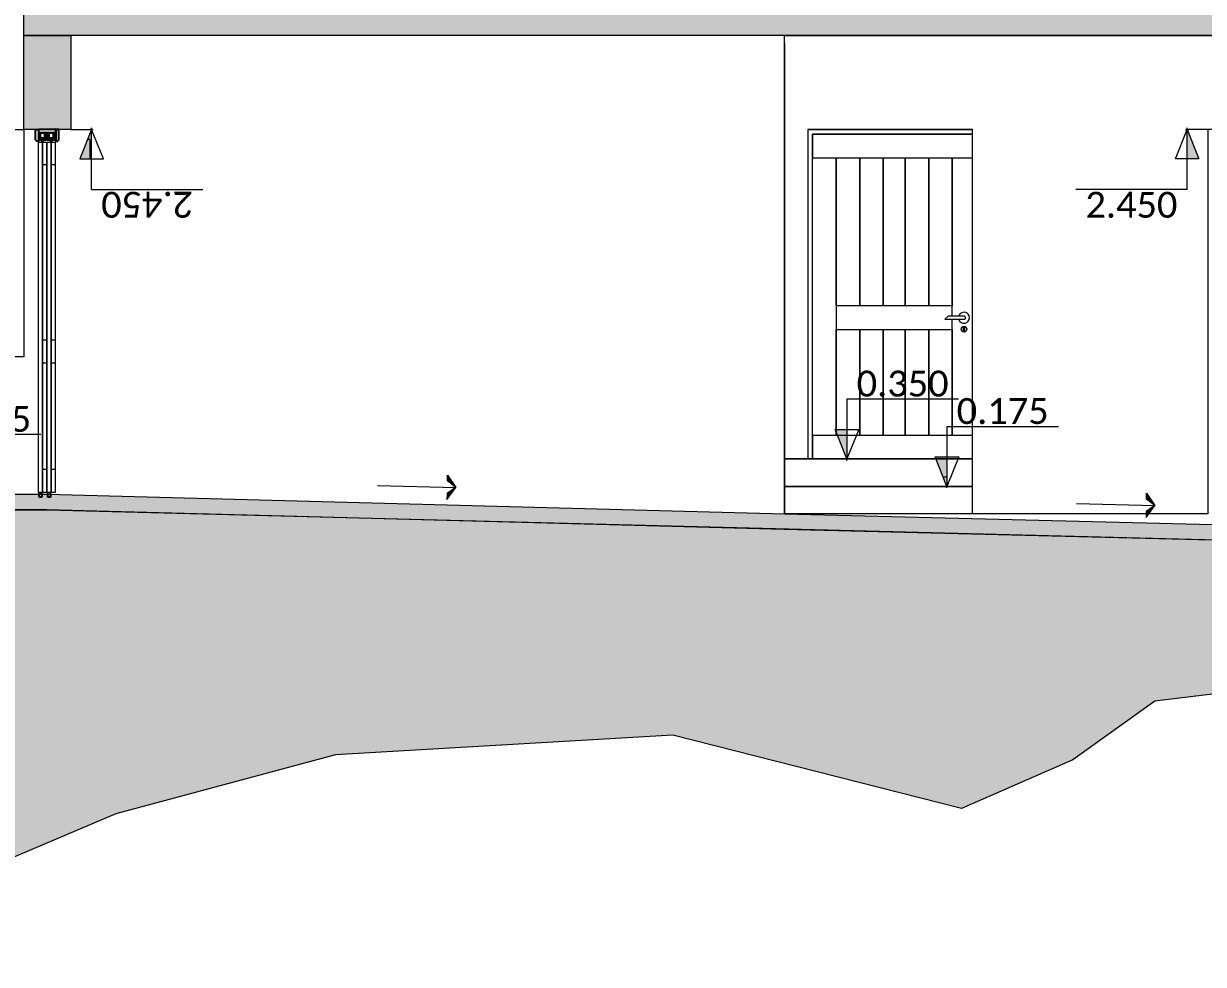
# Model space of a CAD drawing. Header units: metres. Extents: x -197 to 1099, y -24 to 14.
# Drawn here: x 228.9 to 236.42, y -2.87 to 3.12 of the extents above; entities that cross this region are included whole.
import ezdxf
from ezdxf.enums import TextEntityAlignment as Align

# ---------------------------------------------------------------- set-up
doc = ezdxf.new("R2010")
doc.units = ezdxf.units.M
doc.header["$LTSCALE"] = 0.001
doc.header["$PDMODE"] = 34
doc.header["$PDSIZE"] = 0.01
doc.linetypes.add('HIDDENX2', pattern=[19.05, 12.7, -6.35])
doc.layers.get('0').update_dxf_attribs({"lineweight": 13, "true_color": 0x000000})
for name, color, linetype, lineweight, true_color in [('Jach-Anotaciones-CalidaddeLínea  0.13', 7, 'Continuous', 13, 0x000000), ('Jach-Anotaciones-Hatch-Lum100%', 7, 'Continuous', 13, 0x000000), ('Jach-Anotaciones-Hatch-Lum50%', 9, 'Continuous', 13, 0x808080), ('Jach-Anotaciones-Hatch-Lum60%', 7, 'Continuous', 13, 0x666666), ('Jach-Anotaciones-Hatch-Lum80%', 250, 'Continuous', 13, 0x333333), ('Jach-Anotaciones-LineasDetalle0.09mm', 7, 'Continuous', 15, 0x000000), ('Jach-Anotaciones-LineasDetalle0.15mm', 7, 'Continuous', 15, 0x000000), ('Jach-Anotaciones-LineasDetalle0.25mm', 7, 'Continuous', 25, 0x000000), ('JACH-Anotaciones-Textos-Lum75% @ 0.075', 7, 'Continuous', 13, 0x404040), ('JACH-Arq-Lineas-Proyeccion Niveles cortes', 9, 'HIDDENX2', 13, 0x808080)]:
    doc.layers.add(name, color=color, linetype=linetype, lineweight=lineweight, true_color=true_color)
doc.styles.add('02a-Calibri-JACH(1.8mm)', font='calibri.ttf', dxfattribs={"height": 2.2})
pattern_1 = [(0, (169.421, 45.032), (0, 6.985), [5.08, -1.905]), (90, (169.421, 45.032), (-6.985, 4e-16), [5.08, -1.905])]

# ---------------------------------------------------------------- blocks, each defined once
blk = doc.blocks.new('*U536')
at = {"lineweight": 0, "ltscale": 100}
h = blk.add_hatch(dxfattribs=at)
h.set_pattern_fill('ANGLE', color=256)
h.set_pattern_definition(pattern_1)
h.paths.add_polyline_path([(0, 2.5), (0, 0), (1, 2.5)])
h = blk.add_hatch(color=256, dxfattribs=at)
h.dxf.hatch_style = 1
h.paths.add_polyline_path([(0, 2.5), (0, 0), (1, 2.5)])
for points in [[(0, 5.1), (-9.47, 5.1)], [(0, 5.1), (0, 1.25)]]:
    blk.add_lwpolyline(points, dxfattribs=at)
for points in [[(0, 0), (1, 2.5), (-1, 2.5)], [(0, 2.5), (0, 0), (1, 2.5)]]:
    blk.add_lwpolyline(points, close=True, dxfattribs=at)
blk.add_point((0, 0), dxfattribs=at)
at = {"lineweight": 0, "ltscale": 100, "style": '02a-Calibri-JACH(1.8mm)'}
blk.add_attdef('ALT', text='', height=2.2, dxfattribs=at).set_placement((-4.73, 6.4), align=Align.MIDDLE_CENTER)
blk = doc.blocks.new('*U558')
at = {"lineweight": 0, "ltscale": 100}
h = blk.add_hatch(dxfattribs=at)
h.set_pattern_fill('ANGLE', color=256)
h.set_pattern_definition(pattern_1)
h.paths.add_polyline_path([(0, 2.5), (0, 0), (1, 2.5)])
h = blk.add_hatch(color=256, dxfattribs=at)
h.dxf.hatch_style = 1
h.paths.add_polyline_path([(0, 2.5), (0, 0), (1, 2.5)])
for points in [[(0, 5.1), (-9.47, 5.1)], [(0, 5.1), (0, 1.25)]]:
    blk.add_lwpolyline(points, dxfattribs=at)
for points in [[(0, 0), (1, 2.5), (-1, 2.5)], [(0, 2.5), (0, 0), (1, 2.5)]]:
    blk.add_lwpolyline(points, close=True, dxfattribs=at)
blk.add_point((0, 0), dxfattribs=at)
at = {"lineweight": 0, "ltscale": 100, "style": '02a-Calibri-JACH(1.8mm)'}
blk.add_attdef('ALT', text='', height=2.2, dxfattribs=at).set_placement((-4.73, 6.4), align=Align.MIDDLE_CENTER)
blk = doc.blocks.new('*U559')
at = {"lineweight": 0, "ltscale": 100}
h = blk.add_hatch(dxfattribs=at)
h.set_pattern_fill('ANGLE', color=256)
h.set_pattern_definition(pattern_1)
h.paths.add_polyline_path([(0, 2.5), (0, 0), (1, 2.5)])
h = blk.add_hatch(color=256, dxfattribs=at)
h.dxf.hatch_style = 1
h.paths.add_polyline_path([(0, 2.5), (0, 0), (1, 2.5)])
for points in [[(0, 5.1), (-9.47, 5.1)], [(0, 5.1), (0, 1.25)]]:
    blk.add_lwpolyline(points, dxfattribs=at)
for points in [[(0, 0), (1, 2.5), (-1, 2.5)], [(0, 2.5), (0, 0), (1, 2.5)]]:
    blk.add_lwpolyline(points, close=True, dxfattribs=at)
blk.add_point((0, 0), dxfattribs=at)
at = {"lineweight": 0, "ltscale": 100, "style": '02a-Calibri-JACH(1.8mm)'}
blk.add_attdef('ALT', text='', height=2.2, dxfattribs=at).set_placement((-4.73, 6.4), align=Align.MIDDLE_CENTER)
blk = doc.blocks.new('*U532')
at = {"lineweight": 0, "ltscale": 100}
h = blk.add_hatch(dxfattribs=at)
h.set_pattern_fill('ANGLE', color=256)
h.set_pattern_definition(pattern_1)
h.paths.add_polyline_path([(0, 2.5), (0, 0), (1, 2.5)])
h = blk.add_hatch(color=256, dxfattribs=at)
h.dxf.hatch_style = 1
h.paths.add_polyline_path([(0, 2.5), (0, 0), (1, 2.5)])
for points in [[(0, 5.1), (-9.47, 5.1)], [(0, 5.1), (0, 1.25)]]:
    blk.add_lwpolyline(points, dxfattribs=at)
for points in [[(0, 0), (1, 2.5), (-1, 2.5)], [(0, 2.5), (0, 0), (1, 2.5)]]:
    blk.add_lwpolyline(points, close=True, dxfattribs=at)
blk.add_point((0, 0), dxfattribs=at)
at = {"lineweight": 0, "ltscale": 100, "style": '02a-Calibri-JACH(1.8mm)'}
blk.add_attdef('ALT', text='', height=2.2, dxfattribs=at).set_placement((-4.73, 6.4), align=Align.MIDDLE_CENTER)
blk = doc.blocks.new('A$C51db089b')
at = {"layer": 'Jach-Anotaciones-Hatch-Lum50%', "lineweight": 0, "ltscale": 100}
h = blk.add_hatch(color=256, dxfattribs=at)
h.dxf.hatch_style = 1
h.paths.add_polyline_path([(0, 0.0776), (0.0554, 0.1173), (0.0554, 0.1552)])
h = blk.add_hatch(color=256, dxfattribs=at)
h.dxf.hatch_style = 1
h.paths.add_polyline_path([(0, 0.0776), (0.0554, 0.038), (0.0554, 0)])
at = {"lineweight": 0, "ltscale": 100}
for points in [[(0, 0.0776), (0.0554, 0.1173), (0.0554, 0.1552)], [(0, 0.0776), (0.0554, 0.038), (0.0554, 0)]]:
    blk.add_lwpolyline(points, close=True, dxfattribs=at)
blk.add_lwpolyline([(0.5, 0.0776), (0, 0.0776)], dxfattribs=at)
blk = doc.blocks.new('*U406')
at = {"lineweight": 0, "ltscale": 100}
h = blk.add_hatch(dxfattribs=at)
h.set_pattern_fill('ANGLE', color=256)
h.set_pattern_definition(pattern_1)
h.paths.add_polyline_path([(0, 2.5), (0, 0), (1, 2.5)])
h = blk.add_hatch(color=256, dxfattribs=at)
h.dxf.hatch_style = 1
h.paths.add_polyline_path([(0, 2.5), (0, 0), (1, 2.5)])
for points in [[(0, 5.1), (-9.47, 5.1)], [(0, 5.1), (0, 1.25)]]:
    blk.add_lwpolyline(points, dxfattribs=at)
for points in [[(0, 0), (1, 2.5), (-1, 2.5)], [(0, 2.5), (0, 0), (1, 2.5)]]:
    blk.add_lwpolyline(points, close=True, dxfattribs=at)
blk.add_point((0, 0), dxfattribs=at)
at = {"lineweight": 0, "ltscale": 100, "style": '02a-Calibri-JACH(1.8mm)'}
blk.add_attdef('ALT', text='', height=2.2, dxfattribs=at).set_placement((-4.73, 6.4), align=Align.MIDDLE_CENTER)

msp = doc.modelspace()

# ---------------------------------------------------------------- hatches: boundary and pattern name
at = {"layer": 'Jach-Anotaciones-Hatch-Lum100%', "ltscale": 100}
h = msp.add_hatch(color=256, dxfattribs=at)
h.dxf.hatch_style = 1
h.paths.add_polyline_path([(228.90229, 3.3), (240.75229, 3.3), (240.75229, 3.05), (228.90229, 3.05)])
h = msp.add_hatch(color=256, dxfattribs=at)
h.dxf.hatch_style = 1
h.paths.add_polyline_path([(228.90229, 3.05), (229.20229, 3.05), (229.20229, 2.45), (228.90229, 2.45)])
h = msp.add_hatch(color=256, dxfattribs=at)
h.dxf.hatch_style = 1
h.paths.add_polyline_path([(228.30229, -0.2), (228.30229, 0.125), (229.05229, 0.125), (233.75229, 0), (240.75229, -0.175), (241.95229, -0.325), (241.95229, -0.42578), (240.74482, -0.27484), (233.74971, -0.09997), (229.05096, 0.025), (228.40229, 0.025), (228.40229, -0.35), (228.30229, -0.35)])
at = {"layer": 'Jach-Anotaciones-Hatch-Lum80%', "ltscale": 100}
h = msp.add_hatch(dxfattribs=at)
h.set_pattern_fill('EARTH', color=256, scale=0.03, angle=45, double=1)
h.set_pattern_definition([(45, (-101.32783, 0), (0, 0.26940768), [0.1905, -0.1905]), (45, (-101.37834, 0.05051), (0, 0.26940768), [0.1905, -0.1905]), (45, (-101.42886, 0.10103), (0, 0.26940768), [0.1905, -0.1905]), (135, (-101.42886, 0.1347), (-0.26940768, 0), [0.1905, -0.1905]), (135, (-101.37834, 0.18522), (-0.26940768, 0), [0.1905, -0.1905]), (135, (-101.32783, 0.23573), (-0.26940768, 0), [0.1905, -0.1905])])
h.paths.add_polyline_path([(218.04218, -0.48667), (218.14218, -0.48667), (218.14218, -0.275), (218.44218, -0.275), (218.44218, -0.1), (222.44229, -0.1), (222.44229, -0.35), (228.40229, -0.35), (228.40229, 0.025), (229.05096, 0.025), (240.74482, -0.27484), (241.95229, -0.42578), (242.13532, -0.52717), (242.29155, -0.80121), (242.26604, -1.037), (242.35532, -1.18676), (242.20547, -1.37158), (241.58998, -1.47917), (241.03503, -1.28342), (239.85169, -1.16924), (239.21513, -1.48733), (238.6357, -1.63414), (237.87673, -1.47917), (237.32178, -1.0469), (236.11396, -1.19371), (235.59165, -1.56889), (234.88165, -1.87882), (233.04164, -1.41138), (230.89008, -1.53663), (229.49051, -1.91241), (228.30229, -2.41694), (226.62873, -2.72658), (224.91583, -2.47607), (223.32827, -2.37169), (222.40915, -2.37169), (221.21848, -2.26731), (220.27848, -2.05854), (198.91213, -2.66396), (197.95124, -2.87272), (196.94857, -2.47607), (196.5099, -2.1838), (195.47022, -1.71211), (195.73688, -0.48667), (196.39356, 0.1), (201.9423, 0.1), (201.9423, -0.1), (202.2423, -0.1), (202.2423, -0.3), (202.5423, -0.3), (202.5423, -0.48667), (202.9423, -0.48465), (202.9423, -0.4), (217.74218, -0.4)])

# ---------------------------------------------------------------- linework, layer by layer
at = {"layer": 'Jach-Anotaciones-CalidaddeLínea  0.13', "ltscale": 100}
for points in [[(228.90229, 3.3), (240.75229, 3.3), (240.75229, 3.05), (228.90229, 3.05)], [(228.90229, 3.05), (229.20229, 3.05), (229.20229, 2.45), (228.90229, 2.45)], [(234.95229, 0.175), (233.75229, 0.175), (233.75229, 0.35), (234.95229, 0.35)], [(234.95229, 0), (233.75229, 0), (233.75229, 0.175), (234.95229, 0.175)], [(228.30229, -0.2), (228.30229, 0.125), (229.05229, 0.125), (233.75229, 0), (240.75229, -0.175), (241.95229, -0.325), (241.95229, -0.42578), (240.74482, -0.27484), (233.74971, -0.09997), (229.05096, 0.025), (228.40229, 0.025), (228.40229, -0.35), (228.30229, -0.35)]]:
    msp.add_lwpolyline(points, close=True, dxfattribs=at)
msp.add_lwpolyline([(228.40229, 0.025), (229.05096, 0.025), (240.74482, -0.27484), (241.95229, -0.42578), (242.13532, -0.52717), (242.29155, -0.80121), (242.26604, -1.037), (242.35532, -1.18676), (242.20547, -1.37158), (241.58998, -1.47917), (241.03503, -1.28342), (239.85169, -1.16924), (239.21513, -1.48733), (238.6357, -1.63414), (237.87673, -1.47917), (237.32178, -1.0469), (236.11396, -1.19371), (235.59165, -1.56889), (234.88165, -1.87882), (233.04164, -1.41138), (230.89008, -1.53663), (229.49051, -1.91241), (228.30229, -2.41694)], dxfattribs=at)
at = {"layer": 'Jach-Anotaciones-Hatch-Lum60%', "ltscale": 100}
for points in [[(233.90229, 2.45), (235.00229, 2.45), (235.00229, 0.35), (233.90229, 0.35)], [(233.93229, 2.42), (234.97229, 2.42), (234.97229, 0.35), (233.93229, 0.35)], [(233.93229, 2.42), (234.97229, 2.42), (234.97229, 0.35), (233.93229, 0.35)], [(233.93229, 2.27), (234.97229, 2.27), (234.97229, 2.42), (233.93229, 2.42)], [(233.93229, 2.27), (234.08229, 2.27), (234.08229, 0.5), (233.93229, 0.5)], [(234.08229, 2.27), (234.23229, 2.27), (234.23229, 1.325), (234.08229, 1.325)], [(234.23229, 2.27), (234.38229, 2.27), (234.38229, 1.325), (234.23229, 1.325)], [(234.38229, 2.27), (234.52229, 2.27), (234.52229, 1.325), (234.38229, 1.325)], [(234.52229, 2.27), (234.67229, 2.27), (234.67229, 1.325), (234.52229, 1.325)], [(234.67229, 2.27), (234.82229, 2.27), (234.82229, 1.325), (234.67229, 1.325)], [(234.08229, 1.175), (234.23229, 1.175), (234.23229, 0.5), (234.08229, 0.5)], [(234.23229, 1.175), (234.38229, 1.175), (234.38229, 0.5), (234.23229, 0.5)], [(234.38229, 1.175), (234.52229, 1.175), (234.52229, 0.5), (234.38229, 0.5)], [(234.52229, 1.175), (234.67229, 1.175), (234.67229, 0.5), (234.52229, 0.5)], [(234.67229, 1.175), (234.82229, 1.175), (234.82229, 0.5), (234.67229, 0.5)], [(233.93229, 0.35), (234.97229, 0.35), (234.97229, 0.5), (233.93229, 0.5)]]:
    msp.add_lwpolyline(points, close=True, dxfattribs=at)
for points in [[(234.82229, 1.26), (234.82229, 2.27), (234.97229, 2.27), (234.97229, 0.5), (234.82229, 0.5), (234.82229, 1.24)], [(234.82229, 1.26), (234.82229, 1.325), (234.08229, 1.325), (234.08229, 1.175), (234.82229, 1.175), (234.82229, 1.24)]]:
    msp.add_lwpolyline(points, dxfattribs=at)
at = {"layer": 'Jach-Anotaciones-Hatch-Lum60%'}
msp.add_lwpolyline([(234.77532, 1.24), (234.89729, 1.24, 1.0000011), (234.89729, 1.26), (234.79515, 1.26)], format="xyb", close=True, dxfattribs=at)
msp.add_lwpolyline([(234.89491, 1.18844), (234.89968, 1.18844), (234.89968, 1.16549), (234.89491, 1.16549)], close=True, dxfattribs=at)
msp.add_circle((234.89729, 1.17696), 0.01816, dxfattribs=at)
msp.add_arc((234.89729, 1.25), 0.035, 196.60155, 163.39845, dxfattribs=at)
at = {"layer": 'Jach-Anotaciones-LineasDetalle0.09mm', "ltscale": 100}
for points in [[(223.10229, 2.45), (228.90229, 2.45), (228.90229, 1), (223.10229, 1)], [(229.03494, 2.41037), (229.03494, 2.42469), (229.00967, 2.42469), (229.00967, 2.39891), (229.03494, 2.39891)], [(229.08994, 2.41037), (229.08994, 2.42469), (229.06467, 2.42469), (229.06467, 2.39891), (229.08994, 2.39891)], [(228.99729, 2.37), (229.02229, 2.37), (229.02229, 0.135), (228.99729, 0.135)], [(229.02974, 2.381), (229.01484, 2.381), (229.01484, 2.39249), (229.02974, 2.39249)], [(229.02229, 2.37), (229.04729, 2.37), (229.04729, 0.135), (229.02229, 0.135)], [(229.02229, 2.37), (229.04729, 2.37), (229.04729, 2.225), (229.02229, 2.225)], [(229.05229, 2.37), (229.07729, 2.37), (229.07729, 0.135), (229.05229, 0.135)], [(229.08474, 2.381), (229.06984, 2.381), (229.06984, 2.39249), (229.08474, 2.39249)], [(229.07729, 2.37), (229.10229, 2.37), (229.10229, 0.135), (229.07729, 0.135)], [(229.07729, 2.37), (229.10229, 2.37), (229.10229, 2.225), (229.07729, 2.225)], [(229.02229, 1.11), (229.04729, 1.11), (229.04729, 0.96), (229.02229, 0.96)], [(229.07729, 1.11), (229.10229, 1.11), (229.10229, 0.96), (229.07729, 0.96)], [(229.02229, 0.285), (229.04729, 0.285), (229.04729, 0.135), (229.02229, 0.135)], [(229.07729, 0.285), (229.10229, 0.285), (229.10229, 0.135), (229.07729, 0.135)]]:
    msp.add_lwpolyline(points, close=True, dxfattribs=at)
for points in [[(229.0296, 2.39533), (229.0296, 2.38087), (229.04743, 2.38087), (229.04743, 2.43113), (228.99716, 2.43113), (228.99717, 2.38087), (229.01497, 2.38087), (229.01497, 2.39533)], [(228.99729, 2.431), (228.99729, 2.38221)], [(229.0326, 2.39533), (229.0326, 2.38387), (229.04443, 2.38387), (229.04443, 2.42813), (229.00016, 2.42813), (229.00017, 2.38387), (229.01197, 2.38387), (229.01197, 2.39533)], [(229.0846, 2.39533), (229.0846, 2.38087), (229.10243, 2.38087), (229.10243, 2.43113), (229.05216, 2.43113), (229.05217, 2.38087), (229.06997, 2.38087), (229.06997, 2.39533)], [(229.10229, 2.381), (229.10229, 2.431), (229.05229, 2.431), (229.05229, 2.38221)], [(229.0876, 2.39533), (229.0876, 2.38387), (229.09943, 2.38387), (229.09943, 2.42813), (229.05516, 2.42813), (229.05517, 2.38387), (229.06697, 2.38387), (229.06697, 2.39533)], [(229.01484, 2.39533), (229.01197, 2.39533)], [(229.01779, 2.39249), (229.01779, 2.39888), (229.02679, 2.39888), (229.02679, 2.39249)], [(229.02679, 2.381), (229.02679, 2.371), (229.01779, 2.371), (229.01779, 2.381)], [(229.0326, 2.39533), (229.0326, 2.39533), (229.02974, 2.39533), (229.02974, 2.39533)], [(229.06984, 2.39533), (229.06697, 2.39533)], [(229.07279, 2.39249), (229.07279, 2.39888), (229.08179, 2.39888), (229.08179, 2.39249)], [(229.08179, 2.381), (229.08179, 2.371), (229.07279, 2.371), (229.07279, 2.381)], [(229.0876, 2.39533), (229.0876, 2.39533), (229.08474, 2.39533), (229.08474, 2.39533)]]:
    msp.add_lwpolyline(points, dxfattribs=at)
for points in [[(229.00537, 2.38458), (229.00681, 2.38458, 0.4142136), (229.00967, 2.38745), (229.00967, 2.41037, 0.4142136), (229.00681, 2.41323), (229.00537, 2.41323, 0.4142136), (229.00251, 2.41037), (229.00251, 2.38745, 0.4142136)], [(229.03923, 2.38458), (229.0378, 2.38458, -0.4142136), (229.03494, 2.38745), (229.03494, 2.41037, -0.4142136), (229.0378, 2.41323), (229.03923, 2.41323, -0.4142136), (229.0421, 2.41037), (229.0421, 2.38745, -0.4142136)], [(229.03923, 2.38458), (229.0378, 2.38458, -0.4142136), (229.03494, 2.38745), (229.03494, 2.41037, -0.4142136), (229.0378, 2.41323), (229.03923, 2.41323, -0.4142136), (229.0421, 2.41037), (229.0421, 2.38745, -0.4142136)], [(229.06037, 2.38458), (229.06181, 2.38458, 0.4142136), (229.06467, 2.38745), (229.06467, 2.41037, 0.4142136), (229.06181, 2.41323), (229.06037, 2.41323, 0.4142136), (229.05751, 2.41037), (229.05751, 2.38745, 0.4142136)], [(229.09423, 2.38458), (229.0928, 2.38458, -0.4142136), (229.08994, 2.38745), (229.08994, 2.41037, -0.4142136), (229.0928, 2.41323), (229.09423, 2.41323, -0.4142136), (229.0971, 2.41037), (229.0971, 2.38745, -0.4142136)], [(229.09423, 2.38458), (229.0928, 2.38458, -0.4142136), (229.08994, 2.38745), (229.08994, 2.41037, -0.4142136), (229.0928, 2.41323), (229.09423, 2.41323, -0.4142136), (229.0971, 2.41037), (229.0971, 2.38745, -0.4142136)]]:
    msp.add_lwpolyline(points, format="xyb", close=True, dxfattribs=at)
at = {"layer": 'Jach-Anotaciones-LineasDetalle0.15mm', "ltscale": 100}
for points in [[(229.0198, 0.134), (228.9998, 0.134), (228.9998, 0.135), (229.0198, 0.135)], [(229.0008, 0.125), (229.0008, 0.106), (229.0188, 0.106), (229.0188, 0.125), (229.0198, 0.125), (229.0198, 0.105), (228.9998, 0.105), (228.9998, 0.125)], [(229.0188, 0.10784), (229.0008, 0.10784), (229.0008, 0.134), (229.0188, 0.134)], [(229.0748, 0.134), (229.0548, 0.134), (229.0548, 0.135), (229.0748, 0.135)], [(229.0558, 0.125), (229.0558, 0.106), (229.0738, 0.106), (229.0738, 0.125), (229.0748, 0.125), (229.0748, 0.105), (229.0548, 0.105), (229.0548, 0.125)], [(229.0738, 0.10784), (229.0558, 0.10784), (229.0558, 0.134), (229.0738, 0.134)]]:
    msp.add_lwpolyline(points, close=True, dxfattribs=at)
at = {"layer": 'Jach-Anotaciones-LineasDetalle0.25mm', "ltscale": 100}
for points in [[(228.97729, 2.45), (228.99629, 2.45), (228.99629, 2.375), (228.98679, 2.375), (228.97729, 2.3845)], [(228.99629, 2.431), (229.10829, 2.431), (229.10829, 2.45), (228.99629, 2.45)], [(229.12729, 2.45), (229.10829, 2.45), (229.10829, 2.375), (229.11779, 2.375), (229.12729, 2.3845)]]:
    msp.add_lwpolyline(points, close=True, dxfattribs=at)
at = {"layer": 'JACH-Arq-Lineas-Proyeccion Niveles cortes', "ltscale": 100}
msp.add_lwpolyline([(229.20229, 2.45), (229.33516, 2.45)], dxfattribs=at)

# ---------------------------------------------------------------- block references
at = {"ltscale": 100, "xscale": -1, "rotation": 358.5679038158355}
msp.add_blockref('A$C51db089b', (231.65599, 0.09059), dxfattribs=at)
at = {"layer": 'JACH-Anotaciones-Textos-Lum75% @ 0.075', "ltscale": 100, "xscale": 0.075, "yscale": 0.075, "zscale": 0.075, "rotation": 180}
msp.add_blockref('*U406', (229.33516, 2.45), dxfattribs=at).add_auto_attribs({'ALT': '2.450'})
at = {"layer": 'JACH-Anotaciones-Textos-Lum75% @ 0.075', "ltscale": 100}
ref = msp.add_blockref('*U532', (228.30229, 0.125), dxfattribs=dict(at, xscale=-0.075, yscale=0.075, zscale=0.075))
ref.add_attrib('ALT', '0.125', dxfattribs={"layer": '0', "lineweight": 0, "ltscale": 100, "height": 0.165, "style": '02a-Calibri-JACH(1.8mm)'}).set_placement((228.65725, 0.60506), align=Align.MIDDLE_CENTER)

# ---------------------------------------------------------------- next in the draw order: wipeouts: each hides what was drawn before it
at = {"ltscale": 100}
msp.add_wipeout([(233.75229, 0.35), (233.75229, 2.45), (233.75229, 3.05), (240.60229, 3.05), (240.60229, 2.45), (236.45229, 2.45), (236.45229, 0), (234.95229, 0), (234.95229, 2.45), (233.90229, 2.45), (233.90229, 0.35)], dxfattribs=at).dxf.layer = 'Jach-Anotaciones-CalidaddeLínea  0.13'

# ---------------------------------------------------------------- next in the draw order: linework, layer by layer
at = {"layer": 'Jach-Anotaciones-CalidaddeLínea  0.13', "ltscale": 100}
msp.add_lwpolyline([(233.75229, 0.35), (233.75229, 2.45), (233.75229, 3.05), (240.60229, 3.05), (240.60229, 2.45), (236.45229, 2.45), (236.45229, 0), (234.95229, 0), (234.95229, 2.45), (233.90229, 2.45), (233.90229, 0.35)], close=True, dxfattribs=at)
msp.add_lwpolyline([(233.75229, 3), (233.75229, 0)], dxfattribs=at)
at = {"layer": 'JACH-Arq-Lineas-Proyeccion Niveles cortes', "ltscale": 100}
msp.add_lwpolyline([(236.45229, 2.45), (236.31942, 2.45)], dxfattribs=at)

# ---------------------------------------------------------------- next in the draw order: block references
at = {"ltscale": 100, "xscale": -1, "rotation": 358.5679038158355}
msp.add_blockref('A$C51db089b', (236.11278, -0.02458), dxfattribs=at)
at = {"layer": 'JACH-Anotaciones-Textos-Lum75% @ 0.075', "ltscale": 100}
ref = msp.add_blockref('*U536', (236.31942, 2.45), dxfattribs=dict(at, xscale=-0.075, yscale=0.075, zscale=0.075, rotation=180))
ref.add_attrib('ALT', '2.450', dxfattribs={"layer": '0', "lineweight": 0, "ltscale": 100, "height": 0.165, "style": '02a-Calibri-JACH(1.8mm)'}).set_placement((235.96446, 1.96994), align=Align.MIDDLE_CENTER)
ref = msp.add_blockref('*U559', (234.15096, 0.35), dxfattribs=dict(at, xscale=-0.075, yscale=0.075, zscale=0.075))
ref.add_attrib('ALT', '0.350', dxfattribs={"layer": '0', "lineweight": 0, "ltscale": 100, "height": 0.165, "style": '02a-Calibri-JACH(1.8mm)'}).set_placement((234.50592, 0.83006), align=Align.MIDDLE_CENTER)
ref = msp.add_blockref('*U558', (234.7887, 0.175), dxfattribs=dict(at, xscale=-0.075, yscale=0.075, zscale=0.075))
ref.add_attrib('ALT', '0.175', dxfattribs={"layer": '0', "lineweight": 0, "ltscale": 100, "height": 0.165, "style": '02a-Calibri-JACH(1.8mm)'}).set_placement((235.14366, 0.65506), align=Align.MIDDLE_CENTER)

doc.saveas('drawing.dxf')
